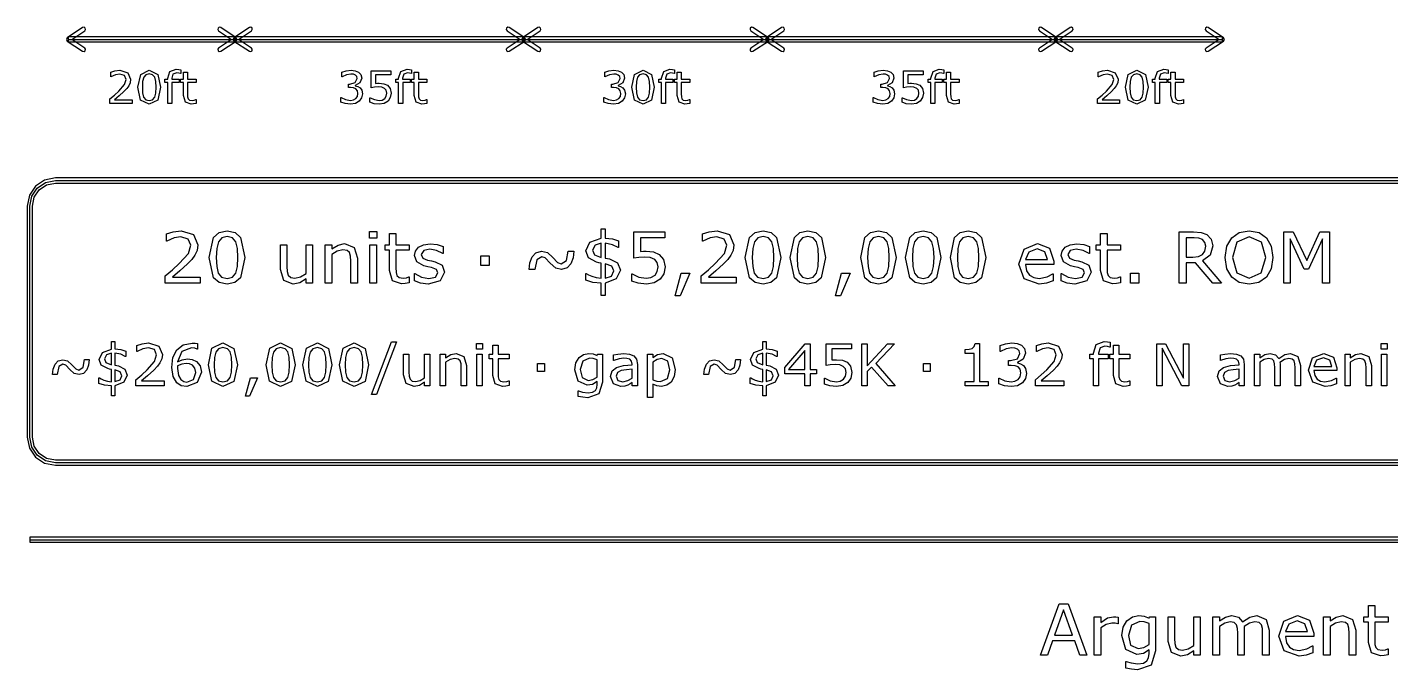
# Model space of a CAD drawing. Extents: x -17 to 192, y 167 to 459.
# Drawn here: x 4.7 to 60.9, y 286.7 to 313.2 of the extents above; entities that cross this region are included whole.
import ezdxf

# ---------------------------------------------------------------- set-up
doc = ezdxf.new("R2010")
doc.units = 0
doc.header["$MEASUREMENT"] = 0
doc.layers.add('Layer 1', color=7, linetype='Continuous')

msp = doc.modelspace()

# ---------------------------------------------------------------- linework, layer by layer
at = {"layer": 'Layer 1', "color": 7}
for points in [[(6.94117, 313.227061), (6.306067, 312.803832), (6.270575, 312.737686), (6.306067, 312.67154), (6.94117, 312.248311), (7.00081, 312.236616), (7.05124, 312.270536), (7.062937, 312.330174), (7.029021, 312.380605), (6.493136, 312.737686), (7.029019, 313.09477), (7.062937, 313.145202), (7.051239, 313.204842), (7.000809, 313.238762), (6.941168, 313.227067), (6.94117, 313.227061)], [(6.349992, 312.843622), (6.349992, 312.63175), (13.22915, 312.63175), (13.22915, 312.843622), (6.349992, 312.843622)], [(12.637972, 313.227061), (12.578332, 313.238756), (12.527902, 313.204836), (12.516204, 313.145196), (12.550121, 313.094765), (13.086005, 312.737681), (12.550121, 312.380597), (12.516205, 312.330166), (12.527902, 312.270528), (12.578332, 312.236608), (12.637972, 312.248303), (13.273075, 312.67154), (13.308567, 312.737686), (13.273075, 312.803832), (12.637972, 313.227061)], [(13.820328, 313.227061), (13.185225, 312.803832), (13.149733, 312.737686), (13.185225, 312.67154), (13.820328, 312.248311), (13.879968, 312.236616), (13.930398, 312.270536), (13.942095, 312.330174), (13.908179, 312.380605), (13.372294, 312.737686), (13.908177, 313.09477), (13.942095, 313.145202), (13.930397, 313.204842), (13.879967, 313.238762), (13.820326, 313.227067), (13.820328, 313.227061)], [(13.22915, 312.843622), (13.22915, 312.63175), (25.135385, 312.63175), (25.135385, 312.843622), (13.22915, 312.843622)], [(24.544207, 313.227061), (24.484567, 313.238756), (24.434137, 313.204836), (24.422439, 313.145196), (24.456356, 313.094765), (24.99224, 312.737681), (24.456356, 312.380597), (24.42244, 312.330166), (24.434137, 312.270528), (24.484567, 312.236608), (24.544207, 312.248303), (25.17931, 312.67154), (25.214802, 312.737686), (25.17931, 312.803832), (24.544207, 313.227061)], [(25.726563, 313.227061), (25.09146, 312.803832), (25.055968, 312.737686), (25.09146, 312.67154), (25.726563, 312.248311), (25.786203, 312.236616), (25.836633, 312.270536), (25.84833, 312.330174), (25.814414, 312.380605), (25.278529, 312.737686), (25.814412, 313.09477), (25.84833, 313.145202), (25.836632, 313.204842), (25.786202, 313.238762), (25.726561, 313.227067), (25.726563, 313.227061)], [(25.135385, 312.843622), (25.135385, 312.63175), (35.189539, 312.63175), (35.189539, 312.843622), (25.135385, 312.843622)], [(34.59836, 313.227061), (34.53872, 313.238756), (34.488291, 313.204836), (34.476595, 313.145195), (34.510516, 313.094765), (35.0464, 312.737681), (34.510516, 312.380597), (34.476597, 312.330167), (34.488291, 312.270528), (34.53872, 312.236608), (34.59836, 312.248303), (35.233465, 312.671532), (35.268957, 312.737678), (35.233465, 312.803824), (34.59836, 313.227061)], [(35.780715, 313.227061), (35.145613, 312.803832), (35.110121, 312.737686), (35.145613, 312.67154), (35.780715, 312.248311), (35.840356, 312.236615), (35.890787, 312.270536), (35.902481, 312.330175), (35.868562, 312.380605), (35.332684, 312.737686), (35.868567, 313.09477), (35.902488, 313.145201), (35.890792, 313.204842), (35.840362, 313.238762), (35.780721, 313.227067), (35.780715, 313.227061)], [(35.189539, 312.843622), (35.189539, 312.63175), (47.095774, 312.63175), (47.095774, 312.843622), (35.189539, 312.843622)], [(46.504595, 313.227061), (46.444955, 313.238756), (46.394526, 313.204836), (46.38283, 313.145195), (46.416751, 313.094765), (46.952635, 312.737681), (46.416751, 312.380597), (46.382832, 312.330167), (46.394526, 312.270528), (46.444955, 312.236608), (46.504595, 312.248303), (47.1397, 312.671532), (47.175192, 312.737678), (47.1397, 312.803824), (46.504595, 313.227061)], [(47.68695, 313.227061), (47.051848, 312.803832), (47.016356, 312.737686), (47.051848, 312.67154), (47.68695, 312.248311), (47.746591, 312.236615), (47.797022, 312.270536), (47.808716, 312.330175), (47.774797, 312.380605), (47.238919, 312.737686), (47.774802, 313.09477), (47.808723, 313.145201), (47.797027, 313.204842), (47.746597, 313.238762), (47.686956, 313.227067), (47.68695, 313.227061)], [(47.095774, 312.843622), (47.095774, 312.63175), (53.974932, 312.63175), (53.974932, 312.843622), (47.095774, 312.843622)], [(53.383753, 313.227061), (53.324113, 313.238756), (53.273684, 313.204836), (53.261988, 313.145195), (53.295909, 313.094765), (53.831793, 312.737681), (53.295909, 312.380597), (53.26199, 312.330167), (53.273684, 312.270528), (53.324113, 312.236608), (53.383753, 312.248303), (54.018858, 312.671532), (54.05435, 312.737678), (54.018858, 312.803824), (53.383753, 313.227061)], [(6.349992, 312.737686), (13.22915, 312.737686)], [(13.22915, 312.737686), (25.135385, 312.737686)], [(25.135385, 312.737686), (35.189539, 312.737686)], [(35.189539, 312.737686), (47.095774, 312.737686)], [(47.095774, 312.737686), (53.974932, 312.737686)], [(8.978833, 310.091856), (8.067262, 310.091856), (8.067262, 310.280864), (8.257173, 310.443643), (8.435327, 310.60552), (8.673168, 310.872299), (8.737375, 311.086627), (8.667742, 311.250311), (8.475118, 311.309996), (8.296964, 311.281059), (8.109766, 311.192434), (8.100723, 311.192434), (8.100723, 311.382344), (8.271642, 311.440221), (8.47964, 311.466441), (8.804296, 311.366061), (8.92186, 311.095665), (8.901964, 310.951875), (8.84499, 310.826172), (8.761791, 310.715843), (8.64694, 310.595566), (8.447082, 310.411081), (8.254459, 310.246492), (8.978832, 310.246492), (8.978833, 310.091856)], [(10.154471, 310.765588), (10.040524, 310.232932), (9.688737, 310.063821), (9.334238, 310.235646), (9.223004, 310.763778), (9.336046, 311.293719), (9.688737, 311.465542), (10.042333, 311.291007), (10.154471, 310.765588), (10.154471, 310.765588)], [(9.91663, 310.355018), (9.959134, 310.526841), (9.970889, 310.765588), (9.959134, 311.004331), (9.915726, 311.176154), (9.82891, 311.281059), (9.688737, 311.316328), (9.547661, 311.281059), (9.45994, 311.174347), (9.417437, 310.99981), (9.406583, 310.763778), (9.416532, 310.527746), (9.459035, 310.35773), (9.543139, 310.250114), (9.688737, 310.213038), (9.829814, 310.248307), (9.91663, 310.355018), (9.91663, 310.355018)], [(10.987365, 311.334414), (10.978321, 311.334414), (10.90507, 311.350686), (10.825488, 311.359735), (10.666325, 311.310901), (10.617491, 311.136364), (10.617491, 311.101999), (10.924061, 311.101999), (10.924061, 310.959114), (10.622917, 310.959114), (10.622917, 310.091856), (10.452902, 310.091856), (10.452902, 310.959114), (10.338051, 310.959114), (10.338051, 311.101999), (10.452902, 311.101999), (10.452902, 311.135461), (10.542431, 311.411284), (10.801071, 311.508047), (10.903261, 311.502623), (10.987365, 311.48995), (10.987365, 311.334414)], [(11.619496, 310.100899), (11.514593, 310.080103), (11.414211, 310.071954), (11.179084, 310.155155), (11.098598, 310.421934), (11.098598, 310.959109), (10.983747, 310.959109), (10.983747, 311.101994), (11.098598, 311.101994), (11.098598, 311.392287), (11.268613, 311.392287), (11.268613, 311.101994), (11.619496, 311.101994), (11.619496, 310.959109), (11.268613, 310.959109), (11.268613, 310.498803), (11.27223, 310.374005), (11.297551, 310.290804), (11.351811, 310.237448), (11.458522, 310.221176), (11.545339, 310.232924), (11.610451, 310.25372), (11.619494, 310.25372), (11.619496, 310.100899)], [(18.385353, 310.740264), (18.456796, 310.642596), (18.48483, 310.490667), (18.45137, 310.321556), (18.357319, 310.187714), (18.197251, 310.093666), (17.996489, 310.063821), (17.775831, 310.090951), (17.597676, 310.148829), (17.597676, 310.337836), (17.611241, 310.337836), (17.792109, 310.253733), (17.992871, 310.220271), (18.114052, 310.239268), (18.218051, 310.295336), (18.279546, 310.383059), (18.300345, 310.504238), (18.276831, 310.623612), (18.213528, 310.698672), (18.114955, 310.736653), (17.990157, 310.747501), (17.908767, 310.747501), (17.908767, 310.89762), (17.97207, 310.89762), (18.190919, 310.954592), (18.273214, 311.122798), (18.252415, 311.207806), (18.194538, 311.268398), (18.111339, 311.300953), (18.010957, 311.310001), (17.828281, 311.279254), (17.645605, 311.192439), (17.636562, 311.192439), (17.636562, 311.381444), (17.807482, 311.439322), (18.015479, 311.466452), (18.189112, 311.448355), (18.324762, 311.390477), (18.423335, 311.285575), (18.456795, 311.141785), (18.377213, 310.945544), (18.19092, 310.840642), (18.19092, 310.827995), (18.290397, 310.797248), (18.385352, 310.740272), (18.385353, 310.740264)], [(19.670415, 310.519607), (19.636051, 310.339643), (19.542, 310.194951), (19.386454, 310.097283), (19.178456, 310.063821), (18.965937, 310.087342), (18.793209, 310.142508), (18.793209, 310.333322), (18.805869, 310.333322), (18.979502, 310.252836), (19.174839, 310.220279), (19.298733, 310.238377), (19.406349, 310.301681), (19.466035, 310.394827), (19.486834, 310.520531), (19.462415, 310.638093), (19.396399, 310.714962), (19.281548, 310.762891), (19.131428, 310.777364), (18.977691, 310.766516), (18.851084, 310.74482), (18.851084, 311.438449), (19.661369, 311.438449), (19.661369, 311.280188), (19.025621, 311.280188), (19.025621, 310.922072), (19.105202, 310.927496), (19.175741, 310.929349), (19.36746, 310.910351), (19.518484, 310.84524), (19.630622, 310.716825), (19.670413, 310.519679), (19.670415, 310.519607)], [(20.512353, 311.334414), (20.503309, 311.334414), (20.430058, 311.350686), (20.350476, 311.359735), (20.191313, 311.310901), (20.142479, 311.136364), (20.142479, 311.101999), (20.449049, 311.101999), (20.449049, 310.959114), (20.147905, 310.959114), (20.147905, 310.091856), (19.97789, 310.091856), (19.97789, 310.959114), (19.863039, 310.959114), (19.863039, 311.101999), (19.97789, 311.101999), (19.97789, 311.135461), (20.067419, 311.411284), (20.326059, 311.508047), (20.428249, 311.502623), (20.512353, 311.48995), (20.512353, 311.334414)], [(21.144484, 310.100899), (21.039581, 310.080103), (20.939199, 310.071954), (20.704072, 310.155155), (20.623586, 310.421934), (20.623586, 310.959109), (20.508735, 310.959109), (20.508735, 311.101994), (20.623586, 311.101994), (20.623586, 311.392287), (20.793601, 311.392287), (20.793601, 311.101994), (21.144484, 311.101994), (21.144484, 310.959109), (20.793601, 310.959109), (20.793601, 310.498803), (20.797218, 310.374005), (20.822539, 310.290804), (20.876799, 310.237448), (20.98351, 310.221176), (21.070327, 310.232924), (21.135439, 310.25372), (21.144482, 310.25372), (21.144484, 310.100899)], [(29.233257, 310.740264), (29.3047, 310.642596), (29.332732, 310.490667), (29.299273, 310.321556), (29.205222, 310.187714), (29.045154, 310.093666), (28.844392, 310.063821), (28.623735, 310.090951), (28.44558, 310.148829), (28.44558, 310.337836), (28.459153, 310.337836), (28.64002, 310.253733), (28.840783, 310.220271), (28.961964, 310.239268), (29.065961, 310.295336), (29.127456, 310.383059), (29.148252, 310.504238), (29.12473, 310.623612), (29.061426, 310.698672), (28.962853, 310.736653), (28.838055, 310.747501), (28.756666, 310.747501), (28.756666, 310.89762), (28.819971, 310.89762), (29.038818, 310.954592), (29.121114, 311.122798), (29.100317, 311.207806), (29.04244, 311.268398), (28.959239, 311.300953), (28.858859, 311.310001), (28.676183, 311.279254), (28.493507, 311.192439), (28.484458, 311.192439), (28.484458, 311.381444), (28.655379, 311.439322), (28.863375, 311.466452), (29.037008, 311.448355), (29.172657, 311.390477), (29.27123, 311.285575), (29.304692, 311.141785), (29.225111, 310.945544), (29.038815, 310.840642), (29.038815, 310.827995), (29.138293, 310.797248), (29.233249, 310.740272), (29.233257, 310.740264)], [(30.527362, 310.765585), (30.413416, 310.232929), (30.061629, 310.063818), (29.707128, 310.235644), (29.595895, 310.763775), (29.708938, 311.293716), (30.061629, 311.465539), (30.415223, 311.291004), (30.527362, 310.765585), (30.527362, 310.765585)], [(30.28952, 310.355016), (30.332025, 310.526838), (30.343773, 310.765585), (30.332025, 311.004329), (30.288618, 311.176152), (30.2018, 311.281056), (30.061629, 311.316325), (29.920551, 311.281056), (29.832831, 311.174344), (29.790329, 310.999807), (29.779481, 310.763775), (29.789429, 310.527743), (29.831932, 310.357728), (29.916035, 310.250111), (30.061635, 310.213035), (30.20271, 310.248304), (30.289525, 310.355016), (30.28952, 310.355016)], [(31.360256, 311.334412), (31.351207, 311.334412), (31.277955, 311.350684), (31.198373, 311.359732), (31.039211, 311.310898), (30.990377, 311.136361), (30.990377, 311.101997), (31.296946, 311.101997), (31.296946, 310.959111), (30.995803, 310.959111), (30.995803, 310.091856), (30.825787, 310.091856), (30.825787, 310.959114), (30.710943, 310.959114), (30.710943, 311.101999), (30.825793, 311.101999), (30.825793, 311.135461), (30.915322, 311.411284), (31.173963, 311.508047), (31.276153, 311.502623), (31.360256, 311.48995), (31.360256, 311.334412)], [(31.992387, 310.100897), (31.887485, 310.080101), (31.787102, 310.071951), (31.551975, 310.155152), (31.471489, 310.421931), (31.471489, 310.959106), (31.356639, 310.959106), (31.356639, 311.101992), (31.471489, 311.101992), (31.471489, 311.392284), (31.641505, 311.392284), (31.641505, 311.101992), (31.992387, 311.101992), (31.992387, 310.959106), (31.641505, 310.959106), (31.641505, 310.498801), (31.64513, 310.374002), (31.67045, 310.290801), (31.724711, 310.237445), (31.831422, 310.221174), (31.91824, 310.232921), (31.983351, 310.253717), (31.9924, 310.253717), (31.992387, 310.100897)], [(40.345743, 310.740264), (40.417186, 310.642596), (40.445218, 310.490667), (40.411759, 310.321556), (40.317708, 310.187714), (40.15764, 310.093666), (39.956878, 310.063821), (39.736221, 310.090951), (39.558066, 310.148829), (39.558066, 310.337836), (39.571639, 310.337836), (39.752506, 310.253733), (39.953269, 310.220271), (40.07445, 310.239268), (40.178447, 310.295336), (40.239942, 310.383059), (40.260738, 310.504238), (40.237216, 310.623612), (40.173912, 310.698672), (40.075339, 310.736653), (39.950541, 310.747501), (39.869152, 310.747501), (39.869152, 310.89762), (39.932457, 310.89762), (40.151304, 310.954592), (40.2336, 311.122798), (40.212803, 311.207806), (40.154926, 311.268398), (40.071725, 311.300953), (39.971345, 311.310001), (39.788669, 311.279254), (39.605993, 311.192439), (39.596944, 311.192439), (39.596944, 311.381444), (39.767865, 311.439322), (39.975861, 311.466452), (40.149494, 311.448355), (40.285143, 311.390477), (40.383716, 311.285575), (40.417178, 311.141785), (40.337597, 310.945544), (40.151301, 310.840642), (40.151301, 310.827995), (40.250779, 310.797248), (40.345735, 310.740272), (40.345743, 310.740264)], [(41.630804, 310.519607), (41.59644, 310.339643), (41.502389, 310.194951), (41.346843, 310.097283), (41.138847, 310.063821), (40.926326, 310.087342), (40.753598, 310.142508), (40.753598, 310.333322), (40.766271, 310.333322), (40.939904, 310.252836), (41.13524, 310.220279), (41.259137, 310.238377), (41.36675, 310.301681), (41.426438, 310.394827), (41.447234, 310.520531), (41.422813, 310.638093), (41.356797, 310.714962), (41.241944, 310.762891), (41.091825, 310.777364), (40.938089, 310.766516), (40.811481, 310.74482), (40.811481, 311.438449), (41.621766, 311.438449), (41.621766, 311.280188), (40.986018, 311.280188), (40.986018, 310.922072), (41.065599, 310.927496), (41.136137, 310.929349), (41.327857, 310.910351), (41.478881, 310.84524), (41.591019, 310.716825), (41.630809, 310.519679), (41.630804, 310.519607)], [(42.472742, 311.334414), (42.463693, 311.334414), (42.390441, 311.350686), (42.310859, 311.359735), (42.151697, 311.310901), (42.102863, 311.136364), (42.102863, 311.101999), (42.409432, 311.101999), (42.409432, 310.959114), (42.108289, 310.959114), (42.108289, 310.091856), (41.938273, 310.091856), (41.938273, 310.959114), (41.823429, 310.959114), (41.823429, 311.101999), (41.938279, 311.101999), (41.938279, 311.135461), (42.027808, 311.411284), (42.286449, 311.508047), (42.388639, 311.502623), (42.472742, 311.48995), (42.472742, 311.334414)], [(43.104873, 310.100899), (42.999971, 310.080103), (42.899588, 310.071954), (42.664461, 310.155155), (42.583975, 310.421934), (42.583975, 310.959109), (42.469125, 310.959109), (42.469125, 311.101994), (42.583975, 311.101994), (42.583975, 311.392287), (42.753991, 311.392287), (42.753991, 311.101994), (43.104873, 311.101994), (43.104873, 310.959109), (42.753991, 310.959109), (42.753991, 310.498803), (42.757616, 310.374005), (42.782936, 310.290804), (42.837197, 310.237448), (42.943908, 310.221176), (43.030726, 310.232924), (43.095837, 310.25372), (43.104886, 310.25372), (43.104873, 310.100899)], [(49.724615, 310.091856), (48.813045, 310.091856), (48.813045, 310.280864), (49.002954, 310.443643), (49.181109, 310.60552), (49.41895, 310.872299), (49.483157, 311.086627), (49.413524, 311.250311), (49.220899, 311.309996), (49.042745, 311.281059), (48.855547, 311.192434), (48.846499, 311.192434), (48.846499, 311.382344), (49.017419, 311.440221), (49.225416, 311.466441), (49.550072, 311.366061), (49.667637, 311.095665), (49.647741, 310.951875), (49.590768, 310.826172), (49.50757, 310.715843), (49.39272, 310.595566), (49.192862, 310.411081), (49.000237, 310.246492), (49.72461, 310.246492), (49.724615, 310.091856)], [(50.900253, 310.765588), (50.786307, 310.232932), (50.43452, 310.063821), (50.080019, 310.235646), (49.968786, 310.763778), (50.081829, 311.293719), (50.43452, 311.465542), (50.788114, 311.291007), (50.900253, 310.765588), (50.900253, 310.765588)], [(50.662411, 310.355018), (50.704916, 310.526841), (50.716664, 310.765588), (50.704916, 311.004331), (50.661509, 311.176154), (50.574691, 311.281059), (50.43452, 311.316328), (50.293442, 311.281059), (50.205722, 311.174347), (50.16322, 310.99981), (50.152372, 310.763778), (50.16232, 310.527746), (50.204823, 310.35773), (50.288926, 310.250114), (50.434526, 310.213038), (50.575601, 310.248307), (50.662416, 310.355018), (50.662411, 310.355018)], [(51.733147, 311.334414), (51.724098, 311.334414), (51.650846, 311.350686), (51.571264, 311.359735), (51.412102, 311.310901), (51.363268, 311.136364), (51.363268, 311.101999), (51.669837, 311.101999), (51.669837, 310.959114), (51.368694, 310.959114), (51.368694, 310.091856), (51.198678, 310.091856), (51.198678, 310.959114), (51.083834, 310.959114), (51.083834, 311.101999), (51.198684, 311.101999), (51.198684, 311.135461), (51.288213, 311.411284), (51.546854, 311.508047), (51.649044, 311.502623), (51.733147, 311.48995), (51.733147, 311.334414)], [(52.365278, 310.100899), (52.260376, 310.080103), (52.159993, 310.071954), (51.924866, 310.155155), (51.84438, 310.421934), (51.84438, 310.959109), (51.72953, 310.959109), (51.72953, 311.101994), (51.84438, 311.101994), (51.84438, 311.392287), (52.014396, 311.392287), (52.014396, 311.101994), (52.365278, 311.101994), (52.365278, 310.959109), (52.014396, 310.959109), (52.014396, 310.498803), (52.018021, 310.374005), (52.043341, 310.290804), (52.097602, 310.237448), (52.204313, 310.221176), (52.291131, 310.232924), (52.356242, 310.25372), (52.365291, 310.25372), (52.365278, 310.100899)], [(5.820826, 307.022796), (5.367594, 306.931318), (4.997523, 306.681831), (4.748036, 306.31176), (4.656557, 305.858528), (4.656557, 296.33354), (4.748036, 295.880308), (4.997523, 295.510237), (5.367594, 295.26075), (5.820826, 295.169272), (62.970754, 295.169272), (63.423986, 295.26075), (63.794057, 295.510237), (64.043544, 295.880308), (64.135022, 296.33354), (64.135022, 305.858528), (64.043544, 306.31176), (63.794057, 306.681831), (63.423986, 306.931318), (62.970754, 307.022796), (5.820826, 307.022796)], [(5.820826, 306.91686), (62.970754, 306.91686), (63.38347, 306.833946), (63.719788, 306.607562), (63.946172, 306.271244), (64.029086, 305.858528), (64.029086, 296.33354), (63.946172, 295.920824), (63.719788, 295.584506), (63.38347, 295.358122), (62.970754, 295.275208), (5.820826, 295.275208), (5.40811, 295.358122), (5.071792, 295.584506), (4.845408, 295.920824), (4.762494, 296.33354), (4.762494, 305.858528), (4.845408, 306.271244), (5.071792, 306.607562), (5.40811, 306.833946), (5.820826, 306.91686), (5.820826, 306.91686)], [(5.820826, 306.810924), (62.970754, 306.810924), (63.342955, 306.736575), (63.64552, 306.533294), (63.848801, 306.230729), (63.92315, 305.858528), (63.92315, 296.33354), (63.848801, 295.961339), (63.64552, 295.658774), (63.342955, 295.455493), (62.970754, 295.381144), (5.820826, 295.381144), (5.448625, 295.455493), (5.14606, 295.658774), (4.942779, 295.961339), (4.868431, 296.33354), (4.868431, 305.858528), (4.942779, 306.230729), (5.14606, 306.533294), (5.448625, 306.736575), (5.820826, 306.810924), (5.820826, 306.810924)], [(29.127773, 303.223551), (28.955818, 302.856905), (28.505331, 302.684953), (28.505331, 302.170516), (28.337641, 302.170516), (28.337641, 302.677849), (27.985208, 302.713374), (27.699567, 302.804325), (27.699567, 303.085703), (27.722295, 303.085703), (27.818931, 303.027437), (27.953935, 302.966332), (28.125887, 302.915172), (28.337633, 302.888171), (28.337633, 303.503506), (28.232472, 303.524832), (28.142942, 303.54756), (27.810404, 303.722354), (27.709505, 304.012257), (27.874354, 304.367534), (28.337633, 304.536645), (28.337633, 304.923182), (28.505323, 304.923182), (28.505323, 304.539486), (28.799489, 304.505379), (29.052446, 304.432905), (29.052446, 304.154367), (29.03255, 304.154367), (28.809437, 304.269477), (28.505323, 304.333427), (28.505323, 303.720933), (28.597694, 303.701036), (28.68438, 303.682568), (29.011235, 303.526247), (29.127765, 303.223554), (29.127773, 303.223551)], [(11.784666, 302.683532), (10.352197, 302.683532), (10.352197, 302.980542), (10.650629, 303.236341), (10.930585, 303.490717), (11.304335, 303.90994), (11.405233, 304.246741), (11.295808, 304.503961), (10.993114, 304.597753), (10.713157, 304.552279), (10.418989, 304.413011), (10.404778, 304.413011), (10.404778, 304.711442), (10.673366, 304.802392), (11.000219, 304.843603), (11.510394, 304.685862), (11.695137, 304.260952), (11.663873, 304.034998), (11.574344, 303.837466), (11.443603, 303.66409), (11.263123, 303.475085), (10.94906, 303.185181), (10.646365, 302.926541), (11.784667, 302.926541), (11.784666, 302.683532)], [(13.632096, 303.74225), (13.453038, 302.905223), (13.226017, 302.705915), (12.90023, 302.639479), (12.570535, 302.706981), (12.343159, 302.909486), (12.168363, 303.739409), (12.346001, 304.572173), (12.573377, 304.77468), (12.90023, 304.842183), (13.22957, 304.773615), (13.45588, 304.567911), (13.632096, 303.74225), (13.632096, 303.74225)], [(13.258347, 303.097073), (13.325139, 303.367082), (13.343612, 303.74225), (13.325139, 304.117421), (13.256926, 304.387431), (13.1205, 304.552279), (12.90023, 304.607701), (12.678538, 304.552279), (12.540692, 304.384589), (12.4739, 304.110317), (12.456848, 303.739409), (12.472479, 303.368503), (12.539271, 303.101335), (12.671433, 302.932224), (12.90023, 302.87396), (13.121922, 302.929383), (13.258348, 303.097073), (13.258347, 303.097073)], [(19.080594, 304.536648), (18.779321, 304.536648), (18.779321, 304.813761), (19.080594, 304.813761), (19.080594, 304.536648)], [(20.416428, 302.69774), (20.251581, 302.665056), (20.093838, 302.652277), (19.724353, 302.783018), (19.597875, 303.202242), (19.597875, 304.046375), (19.417395, 304.046375), (19.417395, 304.270908), (19.597875, 304.270908), (19.597875, 304.727081), (19.865041, 304.727081), (19.865041, 304.270908), (20.416428, 304.270908), (20.416428, 304.046375), (19.865041, 304.046375), (19.865041, 303.323034), (19.870725, 303.126923), (19.910515, 302.996182), (19.995781, 302.912338), (20.163471, 302.886753), (20.299897, 302.905221), (20.402216, 302.937907), (20.416427, 302.937907), (20.416428, 302.69774)], [(30.973782, 303.355713), (30.919778, 303.072914), (30.771985, 302.845536), (30.527555, 302.69206), (30.200702, 302.639479), (29.866743, 302.676425), (29.595315, 302.763113), (29.595315, 303.062965), (29.615212, 303.062965), (29.888063, 302.936487), (30.195022, 302.885329), (30.389712, 302.913751), (30.558823, 303.013226), (30.652615, 303.159601), (30.685299, 303.357134), (30.646929, 303.541876), (30.543189, 303.662669), (30.362712, 303.737988), (30.126807, 303.760716), (29.885221, 303.743676), (29.686268, 303.709569), (29.686268, 304.799553), (30.959574, 304.799553), (30.959574, 304.550861), (29.96054, 304.550861), (29.96054, 303.988103), (30.085595, 303.996623), (30.196442, 303.999454), (30.497715, 303.969612), (30.735038, 303.867292), (30.911256, 303.665497), (30.973785, 303.355697), (30.973782, 303.355713)], [(33.899827, 302.683532), (32.467358, 302.683532), (32.467358, 302.980542), (32.765789, 303.236341), (33.045745, 303.490717), (33.419495, 303.90994), (33.520393, 304.246741), (33.410967, 304.503961), (33.108274, 304.597753), (32.828316, 304.552279), (32.53415, 304.413011), (32.519942, 304.413011), (32.519942, 304.711442), (32.788528, 304.802392), (33.11538, 304.843603), (33.625557, 304.685862), (33.8103, 304.260952), (33.779036, 304.034998), (33.689507, 303.837466), (33.558766, 303.66409), (33.378286, 303.475085), (33.064223, 303.185181), (32.761527, 302.926541), (33.899829, 302.926541), (33.899827, 302.683532)], [(35.747256, 303.74225), (35.568197, 302.905223), (35.341177, 302.705915), (35.01539, 302.639479), (34.685694, 302.706981), (34.458319, 302.909486), (34.283522, 303.739409), (34.461161, 304.572173), (34.688537, 304.77468), (35.01539, 304.842183), (35.344729, 304.773615), (35.571039, 304.567911), (35.747256, 303.74225), (35.747256, 303.74225)], [(35.373506, 303.097073), (35.440298, 303.367082), (35.458765, 303.74225), (35.440298, 304.117421), (35.372085, 304.387431), (35.235661, 304.552279), (35.01539, 304.607701), (34.793699, 304.552279), (34.655851, 304.384589), (34.58906, 304.110317), (34.572021, 303.739409), (34.587658, 303.368503), (34.654449, 303.101335), (34.786611, 302.932224), (35.015409, 302.87396), (35.2371, 302.929383), (35.373525, 303.097073), (35.373506, 303.097073)], [(37.597527, 303.74225), (37.418471, 302.905223), (37.191449, 302.705915), (36.865662, 302.639479), (36.535967, 302.706981), (36.30859, 302.909486), (36.133796, 303.739409), (36.311432, 304.572173), (36.538808, 304.77468), (36.865662, 304.842183), (37.195001, 304.773615), (37.421312, 304.567911), (37.597527, 303.74225), (37.597527, 303.74225)], [(37.22378, 303.097073), (37.290571, 303.367082), (37.309039, 303.74225), (37.290571, 304.117421), (37.222359, 304.387431), (37.085932, 304.552279), (36.865662, 304.607701), (36.64397, 304.552279), (36.506123, 304.384589), (36.439331, 304.110317), (36.422266, 303.739409), (36.437902, 303.368503), (36.504694, 303.101335), (36.636856, 302.932224), (36.865654, 302.87396), (37.087345, 302.929383), (37.223772, 303.097073), (37.22378, 303.097073)], [(40.50652, 303.742258), (40.327463, 302.905231), (40.100442, 302.705923), (39.774654, 302.639487), (39.444959, 302.706989), (39.217582, 302.909494), (39.042788, 303.739417), (39.220424, 304.572181), (39.447801, 304.774688), (39.774654, 304.842191), (40.103994, 304.773623), (40.330305, 304.567919), (40.50652, 303.742258), (40.50652, 303.742258)], [(40.132772, 303.097081), (40.199564, 303.36709), (40.218032, 303.742258), (40.199564, 304.117429), (40.131349, 304.387439), (39.994925, 304.552287), (39.774654, 304.607709), (39.552962, 304.552287), (39.415115, 304.384597), (39.348323, 304.110325), (39.331284, 303.739417), (39.346921, 303.368511), (39.413712, 303.101343), (39.545874, 302.932232), (39.774672, 302.873968), (39.996364, 302.92939), (40.132791, 303.097081), (40.132772, 303.097081)], [(42.356793, 303.742258), (42.177734, 302.905231), (41.950713, 302.705923), (41.624925, 302.639487), (41.295231, 302.706989), (41.067856, 302.909494), (40.893059, 303.739417), (41.070698, 304.572181), (41.298073, 304.774688), (41.624925, 304.842191), (41.954266, 304.773623), (42.180576, 304.567919), (42.356793, 303.742258), (42.356793, 303.742258)], [(41.983044, 303.097081), (42.049835, 303.36709), (42.068303, 303.742258), (42.049835, 304.117429), (41.981623, 304.387439), (41.845196, 304.552287), (41.624925, 304.607709), (41.403234, 304.552287), (41.265389, 304.384597), (41.198597, 304.110325), (41.181532, 303.739417), (41.197169, 303.368511), (41.263963, 303.101343), (41.396124, 302.932232), (41.62492, 302.873968), (41.846611, 302.92939), (41.983038, 303.097081), (41.983044, 303.097081)], [(44.207065, 303.742258), (44.028006, 302.905231), (43.800986, 302.705923), (43.475199, 302.639487), (43.145503, 302.706989), (42.918127, 302.909494), (42.743331, 303.739417), (42.920969, 304.572181), (43.148346, 304.774688), (43.475199, 304.842191), (43.804539, 304.773623), (44.03085, 304.567919), (44.207065, 303.742258), (44.207065, 303.742258)], [(43.833315, 303.097081), (43.900106, 303.36709), (43.918574, 303.742258), (43.900106, 304.117429), (43.831894, 304.387439), (43.69547, 304.552287), (43.475199, 304.607709), (43.253508, 304.552287), (43.11566, 304.384597), (43.048869, 304.110325), (43.031829, 303.739417), (43.047466, 303.368511), (43.114258, 303.101343), (43.246419, 302.932232), (43.475218, 302.873968), (43.696909, 302.92939), (43.833333, 303.097081), (43.833315, 303.097081)], [(49.759302, 302.697751), (49.594456, 302.665067), (49.436714, 302.652287), (49.067227, 302.783028), (48.940748, 303.202252), (48.940748, 304.046386), (48.760271, 304.046386), (48.760271, 304.270919), (48.940748, 304.270919), (48.940748, 304.727092), (49.207916, 304.727092), (49.207916, 304.270919), (49.759302, 304.270919), (49.759302, 304.046386), (49.207916, 304.046386), (49.207916, 303.323045), (49.213605, 303.126933), (49.253398, 302.996192), (49.338663, 302.912349), (49.506353, 302.886763), (49.642777, 302.905231), (49.745096, 302.937918), (49.759305, 302.937918), (49.759302, 302.697751)], [(53.935917, 302.683532), (53.570694, 302.683532), (52.862985, 303.524824), (52.466499, 303.524824), (52.466499, 302.683532), (52.185121, 302.683532), (52.185121, 304.79955), (52.77772, 304.79955), (53.097466, 304.773965), (53.327685, 304.685856), (53.506744, 304.502535), (53.572115, 304.224), (53.457005, 303.840302), (53.140101, 303.608662), (53.935917, 302.683532)], [(53.277946, 304.204109), (53.245262, 304.364692), (53.140101, 304.484067), (52.995147, 304.54091), (52.797614, 304.557949), (52.466499, 304.557949), (52.466499, 303.759292), (52.75072, 303.759292), (52.98378, 303.78202), (53.152891, 303.870126), (53.246683, 304.006553), (53.277946, 304.204085), (53.277946, 304.204109)], [(55.786188, 304.556542), (55.983723, 304.208371), (56.053356, 303.740829), (55.982299, 303.271867), (55.786188, 302.927962), (55.476388, 302.711954), (55.069954, 302.639479), (54.66352, 302.713374), (54.35372, 302.927962), (54.156187, 303.273288), (54.087975, 303.740829), (54.156187, 304.204109), (54.35514, 304.556542), (54.664941, 304.769708), (55.069954, 304.843603), (55.477811, 304.768285), (55.786188, 304.556542), (55.786188, 304.556542)], [(55.760603, 303.740829), (55.57586, 304.376062), (55.071369, 304.600597), (54.564037, 304.376062), (54.380715, 303.740829), (54.568302, 303.102756), (55.071369, 302.882485), (55.573019, 303.102756), (55.760603, 303.740829), (55.760603, 303.740829)], [(58.383959, 302.683532), (58.102583, 302.683532), (58.102583, 304.506803), (57.514246, 303.266183), (57.346556, 303.266183), (56.762483, 304.506803), (56.762483, 302.683532), (56.49958, 302.683532), (56.49958, 304.79955), (56.883279, 304.79955), (57.447454, 303.621458), (57.993157, 304.79955), (58.383959, 304.79955), (58.383959, 302.683532)], [(16.425979, 302.683532), (16.158812, 302.683532), (16.158812, 302.85975), (15.900172, 302.696322), (15.627321, 302.639479), (15.23794, 302.791535), (15.098672, 303.240604), (15.098672, 304.2709), (15.365839, 304.2709), (15.365839, 303.367082), (15.377208, 303.159601), (15.425525, 303.013226), (15.525002, 302.922276), (15.70264, 302.893854), (15.928595, 302.947856), (16.158813, 303.085703), (16.158813, 304.2709), (16.42598, 304.2709), (16.425979, 302.683532)], [(18.279094, 302.683532), (18.011927, 302.683532), (18.011927, 303.587353), (17.999137, 303.791989), (17.952241, 303.942627), (17.849921, 304.030736), (17.676547, 304.060578), (17.44775, 304.006577), (17.218953, 303.868729), (17.218953, 302.683532), (16.951786, 302.683532), (16.951786, 304.2709), (17.218953, 304.2709), (17.218953, 304.094685), (17.477593, 304.25669), (17.751866, 304.314956), (18.144089, 304.160056), (18.279094, 303.713829), (18.279094, 302.683532)], [(19.063541, 302.683532), (18.796374, 302.683532), (18.796374, 304.2709), (19.063541, 304.2709), (19.063541, 302.683532)], [(21.873056, 303.141123), (21.692576, 302.784428), (21.202297, 302.64516), (20.878286, 302.686371), (20.632436, 302.778742), (20.632436, 303.078594), (20.646646, 303.078594), (20.928024, 302.926538), (21.225034, 302.871113), (21.500727, 302.927959), (21.600204, 303.107018), (21.546203, 303.249128), (21.338722, 303.331551), (21.189507, 303.361394), (21.023238, 303.398343), (20.726228, 303.560347), (20.639541, 303.824673), (20.679332, 304.009416), (20.802967, 304.164316), (21.004764, 304.269477), (21.280457, 304.309268), (21.567519, 304.273739), (21.810527, 304.189896), (21.810527, 303.904254), (21.796317, 303.904254), (21.547624, 304.030733), (21.260562, 304.083314), (21.01329, 304.026468), (20.912392, 303.860201), (20.9735, 303.712405), (21.166769, 303.631403), (21.331617, 303.597296), (21.485096, 303.566033), (21.772158, 303.41966), (21.873056, 303.141123), (21.873056, 303.141123)], [(23.714802, 303.409712), (23.375159, 303.409712), (23.375159, 303.811883), (23.714802, 303.811883), (23.714802, 303.409712)], [(27.21355, 304.000891), (27.180866, 303.723777), (27.088494, 303.480768), (26.93075, 303.308816), (26.696269, 303.246287), (26.458946, 303.301712), (26.235833, 303.503506), (26.02551, 303.726619), (25.889085, 303.772095), (25.684446, 303.647037), (25.600602, 303.244866), (25.363278, 303.244866), (25.394542, 303.520559), (25.486913, 303.764989), (25.646077, 303.934099), (25.880558, 303.99947), (26.116461, 303.944048), (26.342416, 303.74225), (26.528581, 303.537614), (26.687744, 303.473664), (26.902328, 303.617195), (26.976227, 304.000891), (27.21355, 304.000891)], [(28.337641, 303.745095), (28.337641, 304.332008), (28.081842, 304.248162), (27.978102, 304.049209), (28.054841, 303.854518), (28.337641, 303.745095), (28.337641, 303.745095)], [(47.013737, 303.449513), (45.844172, 303.449513), (45.888228, 303.193714), (46.00902, 303.016078), (46.183815, 302.913759), (46.40835, 302.879652), (46.733782, 302.943601), (46.968264, 303.071501), (46.982472, 303.071501), (46.982472, 302.780174), (46.706779, 302.684961), (46.411189, 302.646591), (45.79443, 302.859758), (45.572739, 303.467986), (45.784485, 304.086166), (46.344398, 304.314964), (46.838941, 304.127377), (47.013735, 303.594465), (47.013737, 303.449513)], [(46.753676, 303.654152), (46.647094, 303.979584), (46.33019, 304.094693), (45.987703, 303.968215), (45.844172, 303.654152), (46.753676, 303.654152)], [(48.55279, 303.141134), (48.37231, 302.784439), (47.88203, 302.64517), (47.558019, 302.686382), (47.312168, 302.778753), (47.312168, 303.078605), (47.326377, 303.078605), (47.607755, 302.926549), (47.904766, 302.871124), (48.180458, 302.92797), (48.279936, 303.107029), (48.225932, 303.249139), (48.018452, 303.331562), (47.869237, 303.361404), (47.702968, 303.398353), (47.405958, 303.560357), (47.319273, 303.824684), (47.359063, 304.009426), (47.482698, 304.164326), (47.684495, 304.269487), (47.960188, 304.309278), (48.24725, 304.27375), (48.490259, 304.189906), (48.490259, 303.904265), (48.476051, 303.904265), (48.227358, 304.030744), (47.940294, 304.083324), (47.693022, 304.026479), (47.592126, 303.860212), (47.653232, 303.712416), (47.846502, 303.631414), (48.01135, 303.597306), (48.16483, 303.566043), (48.451892, 303.419671), (48.55279, 303.141134), (48.55279, 303.141134)], [(28.859184, 303.186602), (28.775338, 303.381293), (28.505331, 303.479347), (28.505331, 302.891013), (28.766813, 302.977701), (28.859184, 303.186602), (28.859184, 303.186602)], [(31.996972, 303.088545), (31.596224, 302.157726), (31.388743, 302.157726), (31.636015, 303.088545), (31.996972, 303.088545)], [(38.606509, 303.088553), (38.205759, 302.157734), (37.998278, 302.157734), (38.245549, 303.088553), (38.606509, 303.088553)], [(50.518171, 302.683532), (50.178528, 302.683532), (50.178528, 303.088545), (50.518171, 303.088545), (50.518171, 302.683532)], [(8.780525, 298.892036), (8.639836, 298.592055), (8.271255, 298.451366), (8.271255, 298.030462), (8.134054, 298.030462), (8.134054, 298.445553), (7.8457, 298.474622), (7.611993, 298.549036), (7.611993, 298.779253), (7.630596, 298.779253), (7.709661, 298.731583), (7.820119, 298.681584), (7.960808, 298.639727), (8.134053, 298.617635), (8.134053, 299.121091), (8.048012, 299.138527), (7.974761, 299.157127), (7.702685, 299.30014), (7.620132, 299.537336), (7.755007, 299.828015), (8.134053, 299.966378), (8.134053, 300.282637), (8.271254, 300.282637), (8.271254, 299.968704), (8.511937, 299.940798), (8.7189, 299.8815), (8.7189, 299.653607), (8.702623, 299.653607), (8.520076, 299.747788), (8.271255, 299.800109), (8.271255, 299.298978), (8.346831, 299.282706), (8.417757, 299.267599), (8.685183, 299.139699), (8.780525, 298.892039), (8.780525, 298.892036)], [(10.304849, 298.450204), (9.132829, 298.450204), (9.132829, 298.693213), (9.377, 298.902501), (9.606055, 299.110627), (9.91185, 299.45363), (9.994403, 299.729193), (9.904874, 299.939645), (9.657215, 300.016385), (9.428159, 299.979179), (9.187477, 299.865231), (9.17585, 299.865231), (9.17585, 300.109404), (9.395603, 300.183818), (9.663029, 300.217536), (10.080444, 300.088473), (10.231598, 299.740821), (10.206018, 299.555949), (10.132766, 299.394331), (10.025796, 299.252481), (9.878131, 299.097837), (9.62117, 298.860644), (9.373511, 298.649028), (10.304849, 298.649028), (10.304849, 298.450204)], [(11.844288, 299.011797), (11.66988, 298.580429), (11.244325, 298.41416), (11.011782, 298.453691), (10.826909, 298.571126), (10.672268, 298.826925), (10.618783, 299.210621), (10.667617, 299.618735), (10.825747, 299.934996), (11.089684, 300.139633), (11.466404, 300.214047), (11.581514, 300.208226), (11.675694, 300.187297), (11.675694, 299.965217), (11.664065, 299.965217), (11.565234, 299.997774), (11.431522, 300.014046), (11.032709, 299.857079), (10.859464, 299.435014), (11.051313, 299.524543), (11.271066, 299.555936), (11.46524, 299.535008), (11.638485, 299.453617), (11.791964, 299.274557), (11.844287, 299.011784), (11.844288, 299.011797)], [(13.330242, 299.31642), (13.183739, 298.631578), (12.731442, 298.414149), (12.275656, 298.635065), (12.132642, 299.314094), (12.277982, 299.995445), (12.731442, 300.216362), (13.186065, 299.991958), (13.330242, 299.31642), (13.330242, 299.31642)], [(13.024447, 298.788545), (13.079095, 299.009461), (13.09421, 299.31642), (13.079095, 299.623376), (13.023284, 299.844292), (12.911663, 299.979168), (12.731442, 300.024515), (12.550058, 299.979168), (12.437274, 299.841966), (12.382626, 299.617563), (12.368675, 299.314094), (12.381465, 299.010623), (12.436113, 298.792032), (12.544245, 298.653668), (12.731443, 298.605998), (12.912827, 298.651343), (13.024448, 298.788545), (13.024447, 298.788545)], [(15.710326, 299.316412), (15.563824, 298.63157), (15.111526, 298.414141), (14.655741, 298.635058), (14.512726, 299.314086), (14.658066, 299.995438), (15.111526, 300.216354), (15.566149, 299.99195), (15.710326, 299.316412), (15.710326, 299.316412)], [(15.404531, 298.788537), (15.459179, 299.009453), (15.474295, 299.316412), (15.459179, 299.623368), (15.403368, 299.844284), (15.291748, 299.97916), (15.111526, 300.024507), (14.930142, 299.97916), (14.817359, 299.841958), (14.762711, 299.617555), (14.748759, 299.314086), (14.761549, 299.010615), (14.816197, 298.792024), (14.92433, 298.65366), (15.111528, 298.60599), (15.292912, 298.651335), (15.404533, 298.788537), (15.404531, 298.788537)], [(17.224185, 299.316412), (17.077683, 298.63157), (16.625386, 298.414141), (16.1696, 298.635058), (16.026586, 299.314086), (16.171925, 299.995438), (16.625386, 300.216354), (17.080008, 299.99195), (17.224185, 299.316412), (17.224185, 299.316412)], [(16.918391, 298.788537), (16.973038, 299.009453), (16.988154, 299.316412), (16.973038, 299.623368), (16.917228, 299.844284), (16.805607, 299.97916), (16.625386, 300.024507), (16.444001, 299.97916), (16.331218, 299.841958), (16.27657, 299.617555), (16.262618, 299.314086), (16.275408, 299.010615), (16.330056, 298.792024), (16.438189, 298.65366), (16.625387, 298.60599), (16.806771, 298.651335), (16.918392, 298.788537), (16.918391, 298.788537)], [(18.738045, 299.316412), (18.591542, 298.63157), (18.139245, 298.414141), (17.683459, 298.635058), (17.540445, 299.314086), (17.685784, 299.995438), (18.139245, 300.216354), (18.593867, 299.99195), (18.738045, 299.316412), (18.738045, 299.316412)], [(18.43225, 298.788537), (18.486897, 299.009453), (18.502013, 299.316412), (18.486897, 299.623368), (18.431087, 299.844284), (18.319466, 299.97916), (18.139245, 300.024507), (17.95786, 299.97916), (17.845077, 299.841958), (17.790429, 299.617555), (17.776478, 299.314086), (17.789268, 299.010615), (17.843915, 298.792024), (17.952048, 298.65366), (18.139246, 298.60599), (18.32063, 298.651335), (18.432251, 298.788537), (18.43225, 298.788537)], [(19.894949, 300.259375), (19.06128, 298.096718), (18.86013, 298.096718), (19.690311, 300.259375), (19.894949, 300.259375)], [(23.440077, 299.966389), (23.193581, 299.966389), (23.193581, 300.193118), (23.440077, 300.193118), (23.440077, 299.966389)], [(24.533032, 298.461819), (24.398157, 298.435075), (24.269095, 298.424624), (23.966789, 298.531595), (23.863307, 298.874595), (23.863307, 299.565252), (23.715641, 299.565252), (23.715641, 299.74896), (23.863307, 299.74896), (23.863307, 300.122194), (24.081898, 300.122194), (24.081898, 299.74896), (24.533032, 299.74896), (24.533032, 299.565252), (24.081898, 299.565252), (24.081898, 298.973427), (24.086549, 298.812971), (24.119105, 298.706003), (24.188868, 298.637402), (24.326069, 298.616473), (24.43769, 298.631581), (24.521406, 298.658322), (24.533034, 298.658322), (24.533032, 298.461819)], [(35.654432, 298.892029), (35.513743, 298.592047), (35.145163, 298.451358), (35.145163, 298.030454), (35.007961, 298.030454), (35.007961, 298.445545), (34.719608, 298.474614), (34.485902, 298.549028), (34.485902, 298.779245), (34.504502, 298.779245), (34.583567, 298.731575), (34.694025, 298.681577), (34.834715, 298.63972), (35.007958, 298.617627), (35.007958, 299.121083), (34.921919, 299.138519), (34.848666, 299.15712), (34.57659, 299.300132), (34.494038, 299.537328), (34.628911, 299.828007), (35.007958, 299.96637), (35.007958, 300.282629), (35.14516, 300.282629), (35.14516, 299.968696), (35.385841, 299.940791), (35.592806, 299.881492), (35.592806, 299.653599), (35.576534, 299.653599), (35.393988, 299.74778), (35.145166, 299.800101), (35.145166, 299.29897), (35.220741, 299.282699), (35.291668, 299.267591), (35.559093, 299.139691), (35.654435, 298.892031), (35.654432, 298.892029)], [(37.218287, 298.937375), (36.961327, 298.937375), (36.961327, 298.450204), (36.738085, 298.450204), (36.738085, 298.937383), (35.909067, 298.937383), (35.909067, 299.204808), (36.747388, 300.181492), (36.961327, 300.181492), (36.961327, 299.123417), (37.218287, 299.123417), (37.218287, 298.937375)], [(36.738085, 299.123409), (36.738085, 299.904757), (36.067198, 299.123409), (36.738085, 299.123409)], [(38.678664, 299.000161), (38.634478, 298.76878), (38.513556, 298.582747), (38.313568, 298.457173), (38.046144, 298.414152), (37.772906, 298.444383), (37.550826, 298.515307), (37.550826, 298.760642), (37.567098, 298.760642), (37.79034, 298.657161), (38.041487, 298.615301), (38.200779, 298.638558), (38.339143, 298.719949), (38.415883, 298.83971), (38.442627, 299.001328), (38.411231, 299.152481), (38.326353, 299.251311), (38.178689, 299.312935), (37.985679, 299.331535), (37.788014, 299.317592), (37.625235, 299.289686), (37.625235, 300.181492), (38.66703, 300.181492), (38.66703, 299.978015), (37.849641, 299.978015), (37.849641, 299.517579), (37.951957, 299.524564), (38.042651, 299.526946), (38.289147, 299.502525), (38.48332, 299.418808), (38.627499, 299.253703), (38.678659, 299.00023), (38.678664, 299.000161)], [(40.471573, 298.450204), (40.172756, 298.450204), (39.487915, 299.221085), (39.315833, 299.037377), (39.315833, 298.450204), (39.085614, 298.450204), (39.085614, 300.181492), (39.315833, 300.181492), (39.315833, 299.27806), (40.156479, 300.181492), (40.435529, 300.181492), (39.662323, 299.36759), (40.471573, 298.450204)], [(44.298081, 298.450204), (43.360928, 298.450204), (43.360928, 298.626938), (43.721372, 298.626938), (43.721372, 299.78733), (43.360928, 299.78733), (43.360928, 299.94546), (43.517895, 299.957076), (43.644633, 299.99312), (43.728349, 300.066372), (43.764394, 300.187295), (43.944614, 300.187295), (43.944614, 298.626927), (44.298081, 298.626927), (44.298081, 298.450204)], [(45.758455, 299.283873), (45.850308, 299.1583), (45.886355, 298.962963), (45.843333, 298.745534), (45.722411, 298.573452), (45.516608, 298.45253), (45.258486, 298.41416), (44.974781, 298.449042), (44.745727, 298.523456), (44.745727, 298.766463), (44.763163, 298.766463), (44.995705, 298.65833), (45.253829, 298.615309), (45.409634, 298.63973), (45.543346, 298.711818), (45.622412, 298.824602), (45.649153, 298.980407), (45.618922, 299.133884), (45.537534, 299.23039), (45.410796, 299.279225), (45.250342, 299.293168), (45.145697, 299.293168), (45.145697, 299.486179), (45.227088, 299.486179), (45.508464, 299.559429), (45.614271, 299.775696), (45.587529, 299.88499), (45.513115, 299.962894), (45.406144, 300.004751), (45.277083, 300.016366), (45.042216, 299.976835), (44.807345, 299.865212), (44.79573, 299.865212), (44.79573, 300.108221), (45.015485, 300.182635), (45.282909, 300.217518), (45.506151, 300.194261), (45.680559, 300.119847), (45.807297, 299.984971), (45.850316, 299.800099), (45.747999, 299.54779), (45.508477, 299.412913), (45.508477, 299.396641), (45.636377, 299.357107), (45.758463, 299.283857), (45.758455, 299.283873)], [(47.42463, 298.450204), (46.252609, 298.450204), (46.252609, 298.693213), (46.496779, 298.902501), (46.725837, 299.110627), (47.031631, 299.45363), (47.114184, 299.729193), (47.024654, 299.939645), (46.776996, 300.016385), (46.547939, 299.979179), (46.307258, 299.865231), (46.295643, 299.865231), (46.295643, 300.109404), (46.515398, 300.183818), (46.782823, 300.217536), (47.200239, 300.088473), (47.35139, 299.740821), (47.325805, 299.555949), (47.252555, 299.394331), (47.145584, 299.252481), (46.997921, 299.097837), (46.74096, 298.860644), (46.4933, 298.649028), (47.424637, 298.649028), (47.42463, 298.450204)], [(49.330326, 300.04778), (49.31871, 300.04778), (49.224529, 300.068708), (49.122213, 300.080324), (48.917573, 300.017538), (48.854785, 299.793132), (48.854785, 299.748949), (49.248948, 299.748949), (49.248948, 299.565241), (48.861762, 299.565241), (48.861762, 298.450204), (48.643172, 298.450204), (48.643172, 299.565252), (48.495505, 299.565252), (48.495505, 299.74896), (48.643172, 299.74896), (48.643172, 299.791981), (48.758281, 300.14661), (49.090817, 300.271022), (49.222206, 300.264037), (49.330339, 300.247765), (49.330326, 300.04778)], [(50.143064, 298.461832), (50.00819, 298.435088), (49.879129, 298.424637), (49.576822, 298.531608), (49.473338, 298.874608), (49.473338, 299.565265), (49.325674, 299.565265), (49.325674, 299.748973), (49.473338, 299.748973), (49.473338, 300.122207), (49.691931, 300.122207), (49.691931, 299.748973), (50.143064, 299.748973), (50.143064, 299.565265), (49.691931, 299.565265), (49.691931, 298.973441), (49.696588, 298.812984), (49.729145, 298.706016), (49.798907, 298.637415), (49.93611, 298.616486), (50.047729, 298.631594), (50.131446, 298.658336), (50.143061, 298.658336), (50.143064, 298.461832)], [(52.582448, 298.450204), (52.297582, 298.450204), (51.476702, 299.998946), (51.476702, 298.450204), (51.261599, 298.450204), (51.261599, 300.181492), (51.618553, 300.181492), (52.367344, 298.767627), (52.367344, 300.181492), (52.582448, 300.181492), (52.582448, 298.450204)], [(60.769148, 299.966389), (60.52265, 299.966389), (60.52265, 300.193118), (60.769148, 300.193118), (60.769148, 299.966389)], [(7.214344, 299.528044), (7.187601, 299.301315), (7.112025, 299.102488), (6.982963, 298.961799), (6.791114, 298.910639), (6.596941, 298.955986), (6.414394, 299.121091), (6.242311, 299.30364), (6.130691, 299.340846), (5.963259, 299.238526), (5.894659, 298.909478), (5.700485, 298.909478), (5.726065, 299.135045), (5.801641, 299.335033), (5.931866, 299.473397), (6.123714, 299.526882), (6.316725, 299.481535), (6.501598, 299.31643), (6.653914, 299.148997), (6.784138, 299.096676), (6.959708, 299.214111), (7.02017, 299.528044), (7.214344, 299.528044)], [(8.134054, 299.318753), (8.134054, 299.798958), (7.924765, 299.730357), (7.839886, 299.567575), (7.902673, 299.408283), (8.134054, 299.318753), (8.134054, 299.318753)], [(11.608256, 299.002484), (11.5757, 299.181543), (11.471055, 299.304791), (11.352458, 299.353625), (11.21642, 299.36524), (11.032711, 299.341984), (10.858303, 299.269893), (10.854816, 299.219897), (10.853652, 299.160599), (10.890859, 298.86992), (10.995503, 298.702487), (11.110612, 298.626911), (11.24665, 298.603654), (11.51175, 298.705974), (11.608256, 299.002465), (11.608256, 299.002484)], [(21.268119, 298.450204), (21.049528, 298.450204), (21.049528, 298.594381), (20.837914, 298.460668), (20.614672, 298.41416), (20.296087, 298.538569), (20.182141, 298.905991), (20.182141, 299.74896), (20.400732, 299.74896), (20.400732, 299.009472), (20.410034, 298.839715), (20.449567, 298.719954), (20.530957, 298.64554), (20.676297, 298.622283), (20.861169, 298.666466), (21.049529, 298.77925), (21.049529, 299.748957), (21.268121, 299.748957), (21.268119, 298.450204)], [(22.784304, 298.450204), (22.565713, 298.450204), (22.565713, 299.189692), (22.555249, 299.357123), (22.516879, 299.480371), (22.433163, 299.552462), (22.291312, 299.576883), (22.104114, 299.5327), (21.916916, 299.419917), (21.916916, 298.450204), (21.698325, 298.450204), (21.698325, 299.74896), (21.916916, 299.74896), (21.916916, 299.604783), (22.128531, 299.737334), (22.352936, 299.785004), (22.673846, 299.658269), (22.784304, 299.293176), (22.784304, 298.450204)], [(23.426125, 298.450204), (23.207534, 298.450204), (23.207534, 299.74896), (23.426125, 299.74896), (23.426125, 298.450204)], [(25.991081, 299.044341), (25.713191, 299.044341), (25.713191, 299.37339), (25.991081, 299.37339), (25.991081, 299.044341)], [(28.390931, 298.597857), (28.240941, 298.113004), (27.779342, 297.95836), (27.577028, 297.973468), (27.384018, 298.014163), (27.384018, 298.237405), (27.395633, 298.237405), (27.565392, 298.186245), (27.797934, 298.154853), (27.982806, 298.181594), (28.096754, 298.256008), (28.154888, 298.365305), (28.172324, 298.50832), (28.172324, 298.626916), (27.982801, 298.50832), (27.753746, 298.46995), (27.384002, 298.637381), (27.247964, 299.11177), (27.294472, 299.400123), (27.423533, 299.610575), (27.607244, 299.738475), (27.822347, 299.784983), (28.010706, 299.761726), (28.172324, 299.693125), (28.186268, 299.748936), (28.390904, 299.748936), (28.390931, 298.597857)], [(28.17234, 298.807145), (28.17234, 299.515241), (28.009561, 299.571052), (27.860733, 299.588488), (27.577028, 299.467563), (27.473547, 299.116424), (27.550287, 298.78505), (27.804922, 298.672266), (27.995607, 298.70831), (28.17234, 298.80714), (28.17234, 298.807145)], [(29.830376, 298.450204), (29.61295, 298.450204), (29.61295, 298.588568), (29.533884, 298.532757), (29.438542, 298.476945), (29.312968, 298.432763), (29.146699, 298.414163), (28.849043, 298.530434), (28.726956, 298.826928), (28.789745, 299.065285), (28.971127, 299.209462), (29.255993, 299.280389), (29.61295, 299.308292), (29.61295, 299.342013), (29.586206, 299.465261), (29.511792, 299.541998), (29.400172, 299.578045), (29.264134, 299.587358), (29.072285, 299.564101), (28.853694, 299.49899), (28.842053, 299.49899), (28.842053, 299.721068), (29.026925, 299.759437), (29.265282, 299.780366), (29.50364, 299.757109), (29.680373, 299.680369), (29.791993, 299.542006), (29.830363, 299.331554), (29.830376, 298.450204)], [(31.394233, 299.115278), (31.348887, 298.825761), (31.220987, 298.604845), (31.039605, 298.471133), (30.81985, 298.424624), (30.63614, 298.446717), (30.469873, 298.515315), (30.469873, 297.971163), (30.25128, 297.971163), (30.25128, 299.74896), (30.469873, 299.74896), (30.469873, 299.612922), (30.665209, 299.735008), (30.897751, 299.785004), (31.262847, 299.607109), (31.394233, 299.115278), (31.394233, 299.115278)], [(31.168666, 299.109458), (31.088439, 299.460599), (30.841943, 299.57687), (30.652419, 299.536174), (30.469873, 299.429206), (30.469873, 298.693205), (30.629165, 298.636232), (30.78148, 298.621125), (31.066346, 298.744373), (31.168666, 299.109465), (31.168666, 299.109458)], [(34.088252, 299.528036), (34.061508, 299.301307), (33.985932, 299.10248), (33.856869, 298.961791), (33.665022, 298.910631), (33.470848, 298.955978), (33.288301, 299.121083), (33.116219, 299.303632), (33.004597, 299.340838), (32.837166, 299.238518), (32.768565, 298.90947), (32.574393, 298.90947), (32.599978, 299.135037), (32.675553, 299.335025), (32.805778, 299.473389), (32.997628, 299.526874), (33.190638, 299.481527), (33.37551, 299.316422), (33.527825, 299.148989), (33.658051, 299.096668), (33.83362, 299.214103), (33.894082, 299.528036), (34.088252, 299.528036)], [(35.007961, 299.318745), (35.007961, 299.79895), (34.798673, 299.730349), (34.713792, 299.567567), (34.77658, 299.408275), (35.007961, 299.318745), (35.007961, 299.318745)], [(41.906367, 299.044354), (41.628479, 299.044354), (41.628479, 299.373403), (41.906367, 299.373403), (41.906367, 299.044354)], [(54.871839, 298.450204), (54.654413, 298.450204), (54.654413, 298.588568), (54.575348, 298.532757), (54.480005, 298.476945), (54.354431, 298.432763), (54.188162, 298.414163), (53.890506, 298.530434), (53.76842, 298.826928), (53.831208, 299.065285), (54.01259, 299.209462), (54.297456, 299.280389), (54.654413, 299.308292), (54.654413, 299.342013), (54.627669, 299.465261), (54.553255, 299.541998), (54.441635, 299.578045), (54.305597, 299.587358), (54.113748, 299.564101), (53.895158, 299.49899), (53.883542, 299.49899), (53.883542, 299.721068), (54.068414, 299.759437), (54.306772, 299.780366), (54.54513, 299.757109), (54.721863, 299.680369), (54.833483, 299.542006), (54.871852, 299.331554), (54.871839, 298.450204)], [(57.187975, 298.450204), (56.969384, 298.450204), (56.969384, 299.189692), (56.961235, 299.35131), (56.92984, 299.475722), (56.8531, 299.551298), (56.708924, 299.576883), (56.525216, 299.530375), (56.341505, 299.414104), (56.347326, 299.351315), (56.349707, 299.281553), (56.349707, 298.450204), (56.131117, 298.450204), (56.131117, 299.189692), (56.122968, 299.352474), (56.091575, 299.476884), (56.014835, 299.551298), (55.870656, 299.576883), (55.690435, 299.5327), (55.511376, 299.419917), (55.511376, 298.450204), (55.292786, 298.450204), (55.292786, 299.74896), (55.511376, 299.74896), (55.511376, 299.604783), (55.714854, 299.737334), (55.932283, 299.785004), (56.156686, 299.729193), (56.29505, 299.574552), (56.536894, 299.735008), (56.770601, 299.785004), (57.085698, 299.654779), (57.188017, 299.293176), (57.187975, 298.450204)], [(58.696021, 299.076909), (57.739104, 299.076909), (57.775148, 298.867621), (57.873978, 298.72228), (58.016993, 298.638563), (58.200704, 298.61066), (58.466964, 298.662982), (58.658813, 298.767627), (58.670428, 298.767627), (58.670428, 298.529269), (58.444861, 298.451366), (58.203013, 298.419973), (57.698395, 298.594381), (57.51701, 299.092024), (57.690257, 299.597806), (58.148366, 299.785004), (58.552993, 299.631525), (58.696008, 299.195505), (58.696021, 299.076909)], [(58.483244, 299.244339), (58.39604, 299.510602), (58.136754, 299.604783), (57.856537, 299.501302), (57.739104, 299.244339), (58.483244, 299.244339)], [(60.113374, 298.450204), (59.894783, 298.450204), (59.894783, 299.189692), (59.884332, 299.357123), (59.845963, 299.480371), (59.762246, 299.552462), (59.620395, 299.576883), (59.433197, 299.5327), (59.246, 299.419917), (59.246, 298.450204), (59.027409, 298.450204), (59.027409, 299.74896), (59.246, 299.74896), (59.246, 299.604783), (59.457613, 299.737334), (59.682019, 299.785004), (60.002929, 299.658269), (60.113387, 299.293176), (60.113374, 298.450204)], [(60.755194, 298.450204), (60.536604, 298.450204), (60.536604, 299.74896), (60.755194, 299.74896), (60.755194, 298.450204)], [(8.560772, 298.861805), (8.492171, 299.021097), (8.271255, 299.101327), (8.271255, 298.61996), (8.485195, 298.690887), (8.560772, 298.861805), (8.560772, 298.861805)], [(14.155772, 298.78156), (13.827885, 298.019979), (13.658128, 298.019979), (13.860441, 298.78156), (14.155772, 298.78156)], [(29.61295, 298.769953), (29.61295, 299.131558), (29.376918, 299.114122), (29.162976, 299.080404), (29.010661, 298.996687), (28.952524, 298.842046), (29.019961, 298.673451), (29.225764, 298.61764), (29.436216, 298.661823), (29.61295, 298.769958), (29.61295, 298.769953)], [(35.434678, 298.861797), (35.366079, 299.021089), (35.145163, 299.101319), (35.145163, 298.619953), (35.359102, 298.690879), (35.434678, 298.861797), (35.434678, 298.861797)], [(54.654413, 298.769953), (54.654413, 299.131558), (54.418381, 299.114122), (54.204439, 299.080404), (54.052124, 298.996687), (53.993987, 298.842046), (54.061424, 298.673451), (54.267227, 298.61764), (54.477679, 298.661823), (54.654413, 298.769958), (54.654413, 298.769953)], [(4.762494, 292.206148), (4.762494, 291.994276), (175.153946, 291.994276), (175.153946, 292.206148), (4.762494, 292.206148)], [(4.762494, 292.100212), (175.153946, 292.100212)], [(48.380383, 287.337718), (48.080531, 287.337718), (47.87305, 287.927474), (46.957863, 287.927474), (46.750382, 287.337718), (46.464741, 287.337718), (47.234976, 289.453736), (47.610147, 289.453736), (48.380383, 287.337718)], [(47.786365, 288.169062), (47.415456, 289.207886), (47.04313, 288.169062), (47.786365, 288.169062)], [(60.807904, 287.351926), (60.643056, 287.319242), (60.485314, 287.306463), (60.115829, 287.437204), (59.989351, 287.856428), (59.989351, 288.700561), (59.808871, 288.700561), (59.808871, 288.925094), (59.989351, 288.925094), (59.989351, 289.381267), (60.256519, 289.381267), (60.256519, 288.925094), (60.807904, 288.925094), (60.807904, 288.700561), (60.256519, 288.700561), (60.256519, 287.97722), (60.262207, 287.781109), (60.301998, 287.650368), (60.387265, 287.566524), (60.554952, 287.540939), (60.691379, 287.559407), (60.793699, 287.592093), (60.807907, 287.592093), (60.807904, 287.351926)], [(49.670743, 288.633762), (49.656535, 288.633762), (49.540005, 288.653659), (49.407843, 288.660776), (49.169097, 288.605354), (48.947405, 288.464664), (48.947405, 287.337718), (48.68024, 287.337718), (48.68024, 288.925086), (48.947405, 288.925086), (48.947405, 288.690605), (49.227363, 288.871085), (49.476055, 288.925086), (49.576954, 288.920827), (49.670746, 288.908047), (49.670743, 288.633762)], [(51.209794, 287.518198), (51.026472, 286.925598), (50.462296, 286.736593), (50.215025, 286.755061), (49.979123, 286.8048), (49.979123, 287.077651), (49.993331, 287.077651), (50.200812, 287.015123), (50.485029, 286.976753), (50.710986, 287.009439), (50.850254, 287.10039), (50.921308, 287.233972), (50.942634, 287.408766), (50.942634, 287.553721), (50.710994, 287.408766), (50.431036, 287.361872), (49.979128, 287.566511), (49.812859, 288.146318), (49.869702, 288.498751), (50.027444, 288.75597), (50.251979, 288.912291), (50.514882, 288.969137), (50.745099, 288.940713), (50.942634, 288.856869), (50.959673, 288.925081), (51.209786, 288.925081), (51.209794, 287.518198)], [(50.942628, 287.773997), (50.942628, 288.639445), (50.743672, 288.707657), (50.561772, 288.728983), (50.215025, 288.581189), (50.088546, 288.152017), (50.182338, 287.747004), (50.493559, 287.609156), (50.72662, 287.653209), (50.942628, 287.774005), (50.942628, 287.773997)], [(53.05154, 287.337718), (52.784372, 287.337718), (52.784372, 287.513936), (52.525734, 287.350508), (52.252883, 287.293665), (51.863501, 287.445721), (51.724233, 287.89479), (51.724233, 288.925086), (51.991398, 288.925086), (51.991398, 288.021268), (52.002775, 287.813787), (52.051093, 287.667412), (52.150571, 287.576462), (52.328207, 287.54804), (52.554164, 287.602042), (52.78438, 287.739889), (52.78438, 288.925086), (53.051548, 288.925086), (53.05154, 287.337718)], [(55.893741, 287.337718), (55.626573, 287.337718), (55.626573, 288.241539), (55.616625, 288.439071), (55.578255, 288.591127), (55.484463, 288.683501), (55.308248, 288.714764), (55.083712, 288.657921), (54.859179, 288.515811), (54.866296, 288.439071), (54.869127, 288.353804), (54.869127, 287.337718), (54.601959, 287.337718), (54.601959, 288.241539), (54.592011, 288.440492), (54.553641, 288.592551), (54.459846, 288.683501), (54.283632, 288.714764), (54.063361, 288.660763), (53.844511, 288.522915), (53.844511, 287.337718), (53.577343, 287.337718), (53.577343, 288.925086), (53.844511, 288.925086), (53.844511, 288.748871), (54.093203, 288.910876), (54.35895, 288.969142), (54.633222, 288.900927), (54.802333, 288.711922), (55.09792, 288.908034), (55.383561, 288.969142), (55.76868, 288.809977), (55.893738, 288.368015), (55.893741, 287.337718)], [(57.736908, 288.103691), (56.567343, 288.103691), (56.611396, 287.847892), (56.732188, 287.670256), (56.906985, 287.567937), (57.131518, 287.53383), (57.45695, 287.597779), (57.691432, 287.725679), (57.70564, 287.725679), (57.70564, 287.434352), (57.429947, 287.339139), (57.134357, 287.300769), (56.517601, 287.513936), (56.29591, 288.122164), (56.507653, 288.740344), (57.067566, 288.969142), (57.562109, 288.781555), (57.736905, 288.248643), (57.736908, 288.103691)], [(57.476847, 288.30833), (57.370262, 288.633762), (57.053358, 288.748871), (56.710874, 288.622393), (56.567343, 288.30833), (57.476847, 288.30833)], [(59.469228, 287.337718), (59.20206, 287.337718), (59.20206, 288.241539), (59.189281, 288.446175), (59.142386, 288.596813), (59.040067, 288.684922), (58.866693, 288.714764), (58.637895, 288.660763), (58.409097, 288.522915), (58.409097, 287.337718), (58.141932, 287.337718), (58.141932, 288.925086), (58.409097, 288.925086), (58.409097, 288.748871), (58.667737, 288.910876), (58.94201, 288.969142), (59.334235, 288.814242), (59.469239, 288.368015), (59.469228, 287.337718)]]:
    msp.add_lwpolyline(points, dxfattribs=at)

doc.saveas('drawing.dxf')
